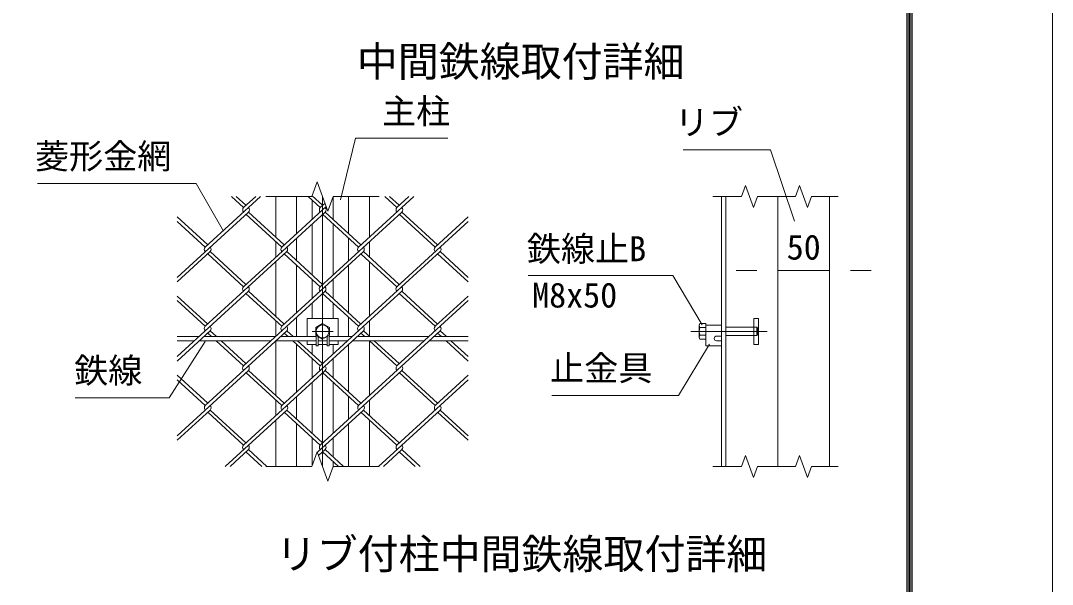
# Model space of a CAD drawing. Units: millimetres, scale not verified. Extents: x -6300 to 6300, y -4455 to 4455.
# Drawn here: x 3323 to 6300, y 1114 to 2742 of the extents above; entities that cross this region are included whole.
import ezdxf
from ezdxf.enums import TextEntityAlignment as Align

# ---------------------------------------------------------------- set-up
doc = ezdxf.new("R2010")
doc.units = ezdxf.units.MM
doc.header["$LTSCALE"] = 30
doc.linetypes.add('DASHED', pattern=[7.5, 6, -1.5])
doc.linetypes.add('USER1', pattern=[50.8, 31.75, -6.35, 6.35, -6.35])
for name, color, linetype, lineweight in [('0-0_D-STR3', 3, 'Continuous', 13), ('0-1_D-STR1', 1, 'Continuous', 18), ('0-2_D-BMK', 2, 'USER1', 13), ('0-3_D-STR2', 7, 'Continuous', 9), ('0-4_D-STR-DIM', 7, 'Continuous', 9), ('0-7_D-STR-TXT', 7, 'Continuous', 9), ('0-B_D-TTL', 7, 'Continuous', 9)]:
    doc.layers.add(name, color=color, linetype=linetype, lineweight=lineweight)
doc.layers.add('0-6_D-TTL-TXT', color=7, linetype='Continuous')
doc.styles.add('ＭＳ ゴシック', font='')
doc.styles.get('ＭＳ ゴシック').set_extended_font_data('MS Gothic')

msp = doc.modelspace()

# ---------------------------------------------------------------- linework, layer by layer
at = {"layer": '0-0_D-STR3'}
for p, q in [((4149.2, 1882.28), (4149.2, 1829.78)), ((4149.2, 1882.28), (4239.2, 1882.28)), ((4239.2, 1882.28), (4239.2, 1829.78)), ((4194.2, 1867.29), (4174.7, 1856.03)), ((4174.7, 1856.03), (4174.7, 1833.52)), ((4213.7, 1856.03), (4194.2, 1867.29)), ((4213.7, 1833.52), (4213.7, 1856.03)), ((5280.81, 1826.03), (5280.81, 1863.53)), ((5300.31, 1856.03), (5282.99, 1856.03)), ((5300.31, 1822.26), (5300.31, 1867.29)), ((5300.31, 1862.78), (5300.31, 1802.78)), ((5300.31, 1862.78), (5345.31, 1862.78)), ((3837.03, 1829.78), (3774.2, 1829.78)), ((3823.93, 1817.78), (3774.2, 1817.78)), ((4045.12, 1817.78), (3838.14, 1817.78)), ((4058.21, 1829.78), (3851.24, 1829.78)), ((4175.45, 1817.78), (4059.33, 1817.78)), ((4175.45, 1829.78), (4072.42, 1829.78)), ((4149.2, 1817.78), (4149.2, 1807.28)), ((4174.7, 1833.52), (4194.2, 1822.26)), ((4175.45, 1833.08), (4175.45, 1802.78)), ((4181.45, 1829.62), (4181.45, 1802.78)), ((4206.95, 1817.78), (4181.45, 1817.78)), ((4194.2, 1822.26), (4213.7, 1833.52)), ((4206.95, 1829.62), (4206.95, 1802.78)), ((4212.95, 1833.08), (4212.95, 1802.78)), ((4279.39, 1829.78), (4212.95, 1829.78)), ((4266.3, 1817.78), (4212.95, 1817.78)), ((4239.2, 1817.78), (4239.2, 1807.28)), ((4487.48, 1817.78), (4280.51, 1817.78)), ((4500.58, 1829.78), (4293.6, 1829.78)), ((4614.2, 1817.78), (4501.69, 1817.78)), ((4614.2, 1829.78), (4514.79, 1829.78)), ((5300.31, 1833.52), (5282.99, 1833.52)), ((5331.06, 1831.28), (5345.31, 1831.28)), ((5331.06, 1817.78), (5345.31, 1817.78)), ((5345.31, 1817.78), (5345.31, 1802.78)), ((4149.2, 1807.28), (4175.45, 1807.28)), ((4175.45, 1802.78), (4181.45, 1802.78)), ((4181.45, 1807.28), (4206.95, 1807.28)), ((4206.95, 1802.78), (4212.95, 1802.78)), ((4212.95, 1807.28), (4239.2, 1807.28)), ((5300.31, 1802.78), (5345.31, 1802.78))]:
    msp.add_line(p, q, dxfattribs=at)
at = {"layer": '0-0_D-STR3', "linetype": 'DASHED'}
for p, q in [((5438.06, 1882.28), (5451.56, 1882.28)), ((5438.06, 1882.28), (5438.06, 1807.28)), ((5451.56, 1882.28), (5451.56, 1807.28)), ((5446.71, 1856.78), (5357.31, 1856.78)), ((5450.31, 1836.38), (5450.31, 1853.18)), ((5446.71, 1832.78), (5357.31, 1832.78)), ((5446.71, 1832.78), (5450.31, 1836.38)), ((5438.06, 1807.28), (5451.56, 1807.28))]:
    msp.add_line(p, q, dxfattribs=at)
at = {"layer": '0-0_D-STR3'}
for points in [[(5300.31, 1867.29), (5282.99, 1867.29), (5280.81, 1863.53)], [(5300.31, 1822.26), (5282.99, 1822.26), (5280.81, 1826.03)]]:
    msp.add_lwpolyline(points, dxfattribs=at)
at = {"layer": '0-0_D-STR3', "linetype": 'DASHED'}
msp.add_lwpolyline([(5446.71, 1832.78), (5446.71, 1856.78), (5450.31, 1853.18)], dxfattribs=at)
at = {"layer": '0-0_D-STR3'}
msp.add_circle((4194.2, 1844.78), 18.75, dxfattribs=at)
for centre, radius, start, end in [((5291.21, 1861.66), 9.97, 145.61586, 214.38414), ((5318.5, 1844.78), 37.26, 162.4121, 197.5879), ((5291.21, 1827.89), 9.97, 145.61584, 214.38415), ((5331.06, 1824.53), 6.75, 90, 270)]:
    msp.add_arc(centre, radius, start, end, dxfattribs=at)
at = {"layer": '0-1_D-STR1'}
for p, q in [((4059.2, 2117.16), (4059.2, 2234.78)), ((4119.2, 2127.4), (4119.2, 2234.78)), ((4269.2, 2127.4), (4269.2, 2234.78)), ((4329.2, 2117.16), (4329.2, 2234.78)), ((5345.31, 1454.78), (5345.31, 2234.78)), ((5357.31, 1454.78), (5357.31, 2234.78)), ((5507.31, 1454.78), (5507.31, 2234.78)), ((5657.31, 1454.78), (5657.31, 2234.78)), ((4164.2, 2223.62), (4164.2, 2168.64)), ((4224.2, 2232.62), (4224.2, 2168.64)), ((4164.2, 2155.62), (4164.2, 2007.92)), ((4224.2, 2155.62), (4224.2, 2007.92)), ((4119.2, 2049.16), (4119.2, 2114.38)), ((4269.2, 2049.16), (4269.2, 2114.38)), ((4059.2, 2059.4), (4059.2, 2104.14)), ((4329.2, 2059.4), (4329.2, 2104.14)), ((4059.2, 1888.44), (4059.2, 2046.38)), ((4119.2, 1898.69), (4119.2, 2036.13)), ((4269.2, 1898.69), (4269.2, 2036.13)), ((4329.2, 1888.44), (4329.2, 2046.38)), ((4164.2, 1994.9), (4164.2, 1939.92)), ((4224.2, 1994.9), (4224.2, 1939.92)), ((4164.2, 1926.9), (4164.2, 1882.28)), ((4224.2, 1926.9), (4224.2, 1882.28)), ((4119.2, 1829.78), (4119.2, 1885.66)), ((4269.2, 1829.78), (4269.2, 1885.66)), ((4059.2, 1830.68), (4059.2, 1875.42)), ((4329.2, 1830.68), (4329.2, 1875.42)), ((4059.2, 1659.72), (4059.2, 1817.66)), ((4329.2, 1659.72), (4329.2, 1817.78)), ((4119.2, 1669.97), (4119.2, 1807.42)), ((4164.2, 1807.28), (4164.2, 1779.2)), ((4224.2, 1807.28), (4224.2, 1779.2)), ((4269.2, 1669.97), (4269.2, 1807.42)), ((4164.2, 1766.18), (4164.2, 1711.2)), ((4224.2, 1766.18), (4224.2, 1711.2)), ((4164.2, 1698.18), (4164.2, 1550.48)), ((4224.2, 1698.18), (4224.2, 1550.48)), ((4059.2, 1601.97), (4059.2, 1646.7)), ((4119.2, 1591.72), (4119.2, 1656.95)), ((4269.2, 1591.72), (4269.2, 1656.95)), ((4329.2, 1601.97), (4329.2, 1646.7)), ((4059.2, 1454.78), (4059.2, 1588.94)), ((4119.2, 1454.78), (4119.2, 1578.7)), ((4269.2, 1454.78), (4269.2, 1578.7)), ((4329.2, 1454.78), (4329.2, 1588.94)), ((4164.2, 1537.46), (4164.2, 1456.92)), ((4224.2, 1537.46), (4224.2, 1482.48)), ((4224.2, 1469.46), (4224.2, 1452.62))]:
    msp.add_line(p, q, dxfattribs=at)
at = {"layer": '0-2_D-BMK'}
for p, q in [((4194.2, 2234.78), (4194.2, 1454.78)), ((4224.2, 1844.78), (4164.2, 1844.78)), ((5256.82, 1844.78), (5477.31, 1844.78))]:
    msp.add_line(p, q, dxfattribs=at)
at = {"layer": '0-3_D-STR2'}
for p, q in [((4015.2, 2234.78), (3855.32, 2088.28)), ((3965.91, 2202.64), (3930.84, 2234.78)), ((3973.02, 2209.15), (3945.05, 2234.78)), ((4001.34, 2234.78), (3966.09, 2202.48)), ((4187.1, 2202.64), (4152.03, 2234.78)), ((4194.2, 2209.15), (4164.13, 2236.71)), ((4457.56, 2234.78), (4297.69, 2088.28)), ((4408.28, 2202.64), (4373.21, 2234.78)), ((4415.39, 2209.15), (4387.42, 2234.78)), ((4443.35, 2234.78), (4408.28, 2202.64)), ((4204.75, 2205.79), (4076.51, 2088.28)), ((4201.2, 2215.56), (4187.1, 2202.64)), ((3980.12, 2189.62), (3774.2, 2000.93)), ((3862.43, 2094.79), (3774.2, 2175.63)), ((4201.31, 2189.62), (3965.91, 1973.92)), ((4076.51, 2088.28), (3973.02, 2183.11)), ((4083.61, 2094.79), (3980.12, 2189.62)), ((4422.49, 2189.62), (4187.1, 1973.92)), ((4297.69, 2088.28), (4194.2, 2183.11)), ((4304.79, 2094.79), (4201.31, 2189.62)), ((4518.87, 2088.28), (4415.39, 2183.11)), ((4525.98, 2094.79), (4422.49, 2189.62)), ((4614.2, 2175.63), (4518.87, 2088.28)), ((3855.32, 2088.28), (3774.2, 2162.61)), ((4614.2, 2162.61), (4408.28, 1973.92)), ((3869.53, 2075.26), (3774.2, 1987.91)), ((4090.72, 2075.26), (3855.32, 1859.56)), ((3965.91, 1973.92), (3862.43, 2068.75)), ((3973.02, 1980.43), (3869.53, 2075.26)), ((4311.9, 2075.26), (4076.51, 1859.56)), ((4187.1, 1973.92), (4083.61, 2068.75)), ((4194.2, 1980.43), (4090.72, 2075.26)), ((4533.08, 2075.26), (4297.69, 1859.56)), ((4408.28, 1973.92), (4305.41, 2068.18)), ((4415.39, 1980.43), (4311.9, 2075.26)), ((4614.2, 1987.91), (4525.98, 2068.75)), ((4614.2, 2000.93), (4533.08, 2075.26)), ((3980.12, 1960.9), (3774.2, 1772.21)), ((3862.43, 1866.07), (3774.2, 1946.92)), ((4201.31, 1960.9), (3965.91, 1745.2)), ((4076.51, 1859.56), (3973.02, 1954.39)), ((4083.61, 1866.07), (3980.12, 1960.9)), ((4422.49, 1960.9), (4187.1, 1745.2)), ((4297.69, 1859.56), (4194.2, 1954.39)), ((4304.79, 1866.07), (4201.31, 1960.9)), ((4518.87, 1859.56), (4415.39, 1954.39)), ((4525.98, 1866.07), (4422.49, 1960.9)), ((4614.2, 1946.92), (4518.87, 1859.56)), ((3855.32, 1859.56), (3774.2, 1933.89)), ((4614.2, 1933.89), (4408.28, 1745.2)), ((3869.53, 1846.54), (3774.2, 1759.19)), ((4090.72, 1846.54), (3855.32, 1630.84)), ((3887.83, 1829.78), (3869.53, 1846.54)), ((4311.9, 1846.54), (4076.51, 1630.84)), ((4109.01, 1829.78), (4090.72, 1846.54)), ((4533.08, 1846.54), (4297.69, 1630.84)), ((4330.19, 1829.78), (4311.9, 1846.54)), ((4551.38, 1829.78), (4533.08, 1846.54)), ((3873.62, 1829.78), (3862.43, 1840.03)), ((3965.91, 1745.2), (3886.71, 1817.78)), ((3973.02, 1751.71), (3900.92, 1817.78)), ((4094.8, 1829.78), (4083.61, 1840.03)), ((4187.1, 1745.2), (4107.9, 1817.78)), ((4194.2, 1751.71), (4122.11, 1817.78)), ((4315.98, 1829.78), (4304.79, 1840.03)), ((4408.28, 1745.2), (4329.08, 1817.78)), ((4415.39, 1751.71), (4343.29, 1817.78)), ((4537.17, 1829.78), (4525.98, 1840.03)), ((4614.2, 1759.19), (4550.26, 1817.78)), ((4614.2, 1772.21), (4564.47, 1817.78)), ((3980.12, 1732.18), (3774.2, 1543.49)), ((4201.31, 1732.18), (3965.91, 1516.48)), ((4083.61, 1637.35), (3980.12, 1732.18)), ((4422.49, 1732.18), (4187.1, 1516.48)), ((4304.79, 1637.35), (4201.31, 1732.18)), ((4525.98, 1637.35), (4422.49, 1732.18)), ((3862.43, 1637.35), (3774.2, 1718.2)), ((3855.32, 1630.84), (3774.2, 1705.18)), ((4076.51, 1630.84), (3973.02, 1725.67)), ((4297.69, 1630.84), (4194.2, 1725.67)), ((4614.2, 1705.18), (4408.28, 1516.48)), ((4518.87, 1630.84), (4415.39, 1725.67)), ((4614.2, 1718.2), (4518.87, 1630.84)), ((3869.53, 1617.82), (3774.2, 1530.47)), ((3965.91, 1516.48), (3862.43, 1611.31)), ((3973.02, 1522.99), (3869.53, 1617.82)), ((4090.72, 1617.82), (3912.78, 1454.78)), ((4187.1, 1516.48), (4083.61, 1611.31)), ((4194.2, 1522.99), (4090.72, 1617.82)), ((4311.9, 1617.82), (4179.14, 1496.17)), ((4408.28, 1516.48), (4304.79, 1611.31)), ((4415.39, 1522.99), (4311.9, 1617.82)), ((4533.08, 1617.82), (4355.15, 1454.78)), ((4614.2, 1530.47), (4525.98, 1611.31)), ((4614.2, 1543.49), (4533.08, 1617.82)), ((3980.12, 1503.46), (3926.99, 1454.78)), ((4019.05, 1454.78), (3973.02, 1496.95)), ((4033.26, 1454.78), (3980.12, 1503.46)), ((4201.31, 1503.46), (4182.69, 1486.4)), ((4240.23, 1454.78), (4194.2, 1496.95)), ((4254.44, 1454.78), (4201.31, 1503.46)), ((4422.49, 1503.46), (4369.36, 1454.78)), ((4461.41, 1454.78), (4415.39, 1496.95)), ((4475.62, 1454.78), (4422.49, 1503.46))]:
    msp.add_line(p, q, dxfattribs=at)
for centre, start, end in [((3973.18, 2195.95), 137.5, 222.5), ((3973.18, 2195.95), 317.5, 42.5), ((4194.36, 2195.95), 137.5, 222.5), ((4194.36, 2195.95), 317.5, 42.5), ((4415.55, 2195.95), 137.5, 222.5), ((4415.55, 2195.95), 317.5, 42.5), ((3862.43, 2081.77), 137.5, 222.5), ((3862.43, 2081.77), 317.5, 42.5), ((4083.61, 2081.77), 137.5, 222.5), ((4083.61, 2081.77), 317.5, 42.5), ((4304.79, 2081.77), 137.5, 222.5), ((4304.79, 2081.77), 317.5, 42.5), ((4526.14, 2081.59), 137.5, 222.5), ((4526.14, 2081.59), 317.5, 42.5), ((3973, 1967.39), 137.5, 222.5), ((3973, 1967.39), 317.5, 42.5), ((4194.19, 1967.39), 137.5, 222.5), ((4194.19, 1967.39), 317.5, 42.5), ((4415.37, 1967.39), 137.5, 222.5), ((4415.37, 1967.39), 317.5, 42.5), ((3862.43, 1853.05), 137.5, 222.5), ((3862.43, 1853.05), 317.5, 42.5), ((4083.61, 1853.05), 137.5, 222.5), ((4083.61, 1853.05), 317.5, 42.5), ((4304.79, 1853.05), 137.5, 222.5), ((4304.79, 1853.05), 317.5, 42.5), ((4526.14, 1852.87), 137.5, 222.5), ((4526.14, 1852.87), 317.5, 42.5), ((3973, 1738.68), 137.5, 222.5), ((3973, 1738.68), 317.5, 42.5), ((4194.38, 1738.53), 137.5, 222.5), ((4194.38, 1738.53), 317.5, 42.5), ((4415.56, 1738.53), 137.5, 222.5), ((4415.56, 1738.53), 317.5, 42.5), ((3862.61, 1624.17), 137.5, 222.5), ((3862.61, 1624.17), 317.5, 42.5), ((4083.79, 1624.17), 137.5, 222.5), ((4083.79, 1624.17), 317.5, 42.5), ((4304.97, 1624.17), 137.5, 222.5), ((4304.97, 1624.17), 317.5, 42.5), ((4526.32, 1623.99), 137.5, 222.5), ((4526.32, 1623.99), 317.5, 42.5), ((3973, 1509.96), 137.5, 222.5), ((3973, 1509.96), 317.5, 42.5), ((4194.38, 1509.81), 137.5, 222.5), ((4194.38, 1509.81), 317.5, 42.5), ((4415.56, 1509.81), 137.5, 222.5), ((4415.56, 1509.81), 317.5, 42.5)]:
    msp.add_arc(centre, 9.64, start, end, dxfattribs=at)
at = {"layer": '0-4_D-STR-DIM'}
for p, q in [((4163.42, 2234.78), (4030.7, 2234.78)), ((4357.7, 2234.78), (4224.99, 2234.78)), ((5320.56, 2234.78), (5403.22, 2234.78)), ((5449.4, 2234.78), (5559.22, 2234.78)), ((5605.4, 2234.78), (5682.06, 2234.78)), ((5447.31, 2020.4), (5387.31, 2020.4)), ((5507.31, 2020.4), (5657.31, 2020.4)), ((5717.31, 2020.4), (5777.31, 2020.4)), ((4163.42, 1454.78), (4030.7, 1454.78)), ((4357.7, 1454.78), (4224.99, 1454.78)), ((5320.56, 1454.78), (5403.22, 1454.78)), ((5449.4, 1454.78), (5559.22, 1454.78)), ((5605.4, 1454.78), (5682.06, 1454.78))]:
    msp.add_line(p, q, dxfattribs=at)
for points in [[(4163.42, 2234.78), (4178.81, 2277.06), (4209.59, 2192.49), (4224.99, 2234.78)], [(5449.4, 2234.78), (5437.86, 2203.06), (5414.77, 2266.49), (5403.22, 2234.78)], [(5605.4, 2234.78), (5593.86, 2203.06), (5570.77, 2266.49), (5559.22, 2234.78)], [(4163.42, 1454.78), (4178.81, 1497.06), (4209.59, 1412.49), (4224.99, 1454.78)], [(5449.4, 1454.78), (5437.86, 1423.06), (5414.77, 1486.49), (5403.22, 1454.78)], [(5605.4, 1454.78), (5593.86, 1423.06), (5570.77, 1486.49), (5559.22, 1454.78)]]:
    msp.add_lwpolyline(points, dxfattribs=at)
at = {"layer": '0-7_D-STR-TXT'}
for points in [[(4555.27, 2402.59), (4289.29, 2402.59), (4245.86, 2224.56)], [(5234.76, 2369.48), (5486.27, 2369.48), (5556.23, 2163.61)], [(3371.38, 2271.69), (3829.62, 2271.69), (3907.65, 2134.41)], [(4786.94, 2006.67), (5205.21, 2006.67), (5289.13, 1863.46)], [(3480.48, 1652.82), (3751.79, 1652.82), (3855.67, 1816.09)], [(4855.56, 1659.81), (5221.28, 1659.81), (5310.11, 1807.96)]]:
    msp.add_lwpolyline(points, dxfattribs=at)
at = {"layer": '0-B_D-TTL', "color": 2, "lineweight": 18}
msp.add_lwpolyline([(-6300, 4455), (6300, 4455), (6300, -4455), (-6300, -4455)], close=True, dxfattribs=at)
at = {"layer": '0-B_D-TTL'}
for points in [[(-5895, 4125), (5895, 4125), (5895, -4125), (-5895, -4125)], [(-5891.25, 4121.25), (5891.25, 4121.25), (5891.25, -4121.25), (-5891.25, -4121.25)], [(-5887.5, 4117.5), (5887.5, 4117.5), (5887.5, -4117.5), (-5887.5, -4117.5)], [(-5883.75, 4113.75), (5883.75, 4113.75), (5883.75, -4113.75), (-5883.75, -4113.75)], [(-5880, 4110), (5880, 4110), (5880, -4110), (-5880, -4110)]]:
    msp.add_lwpolyline(points, close=True, dxfattribs=at)

# ---------------------------------------------------------------- texts
at = {"layer": '0-4_D-STR-DIM', "style": 'ＭＳ ゴシック'}
msp.add_text('50', height=72.14, dxfattribs=at).set_placement((5533.37, 2030.52), align=Align.BOTTOM_LEFT)
at = {"layer": '0-6_D-TTL-TXT', "style": 'ＭＳ ゴシック'}
for s, p in [('中間鉄線取付詳細', (4292.87, 2554.85)), ('リブ付柱中間鉄線取付詳細', (4058.96, 1132.79))]:
    msp.add_text(s, height=86.66, dxfattribs=at).set_placement(p, align=Align.BOTTOM_LEFT)
at = {"layer": '0-7_D-STR-TXT', "style": 'ＭＳ ゴシック'}
for s, p in [('主柱', (4365.68, 2423.18)), ('リブ', (5210.4, 2391.03)), ('菱形金網', (3364.15, 2293.04)), ('鉄線止B', (4783.51, 2025.93)), ('M8x50', (4798.8, 1892.06)), ('鉄線', (3477.05, 1674.36)), ('止金具', (4850.61, 1681.17))]:
    msp.add_text(s, height=72.14, dxfattribs=at).set_placement(p, align=Align.BOTTOM_LEFT)

doc.saveas('drawing.dxf')
